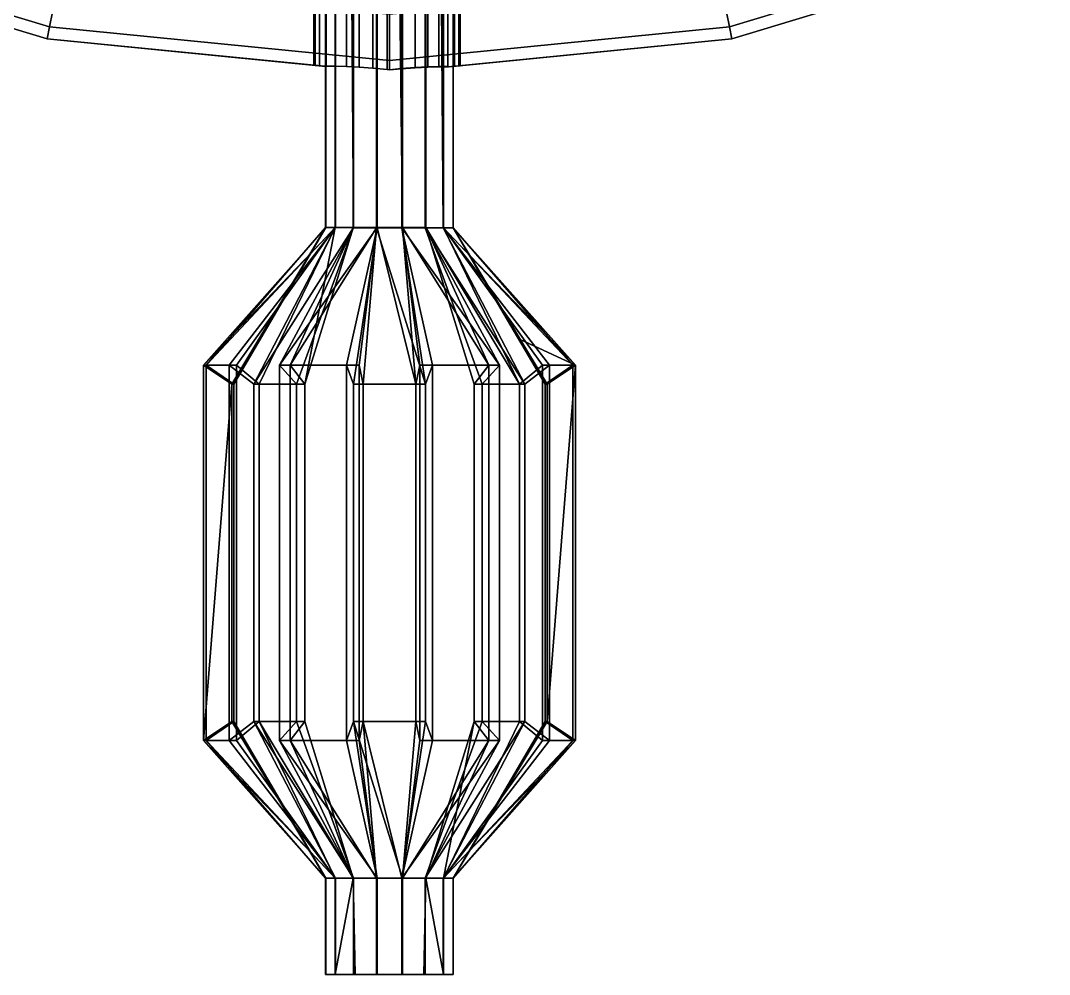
# Model space of a CAD drawing. Header units: metres. Extents: x -1080 to 1352, y -1635 to 1105.
# Drawn here: x -227 to 406, y -1635 to -1048 of the extents above; entities that cross this region are included whole.
import ezdxf

# ---------------------------------------------------------------- set-up
doc = ezdxf.new("R2010")
doc.units = ezdxf.units.M

msp = doc.modelspace()

# ---------------------------------------------------------------- linework, layer by layer
at = {"layer": 'body_half_outside'}
for points, invisible_edges in [([(-399.52, -964.52, 1812.4), (-209.22, -1051.8, 1922.19), (-410.39, -990.77, 1922.19)], 1), ([(-209.22, -1051.8, 1922.19), (-399.52, -964.52, 1812.4), (-203.67, -1023.92, 1812.4)], 1), ([(-45.61, -975.98, 2025.87), (-46.47, -1075.39, 2034.65), (-45.61, -1075.48, 2025.87)], 1), ([(-46.47, -1075.39, 2034.65), (-45.61, -975.98, 2025.87), (-46.47, -976.42, 2034.65)], 1), ([(-46.47, -1075.39, 2034.65), (-45.61, -976.04, 2043.43), (-45.61, -1075.48, 2043.43)], 1), ([(-45.61, -976.04, 2043.43), (-46.47, -1075.39, 2034.65), (-46.42, -976.46, 2035.2)], 3), ([(-46.47, -976.42, 2034.65), (-46.42, -976.46, 2035.2), (-46.47, -1075.39, 2034.65)], 2), ([(-43.05, -975.73, 2017.42), (-45.61, -1075.48, 2025.87), (-43.05, -1075.73, 2017.42)], 1), ([(-45.61, -1075.48, 2025.87), (-43.05, -975.73, 2017.42), (-45.61, -975.98, 2025.87)], 1), ([(-45.61, -1075.48, 2043.43), (-43.05, -975.79, 2051.87), (-43.05, -1075.73, 2051.87)], 1), ([(-43.05, -975.79, 2051.87), (-45.61, -1075.48, 2043.43), (-45.61, -976.04, 2043.43)], 1), ([(-43.05, -1075.73, 2017.42), (-38.89, -1075.97, 2009.64), (-38.89, -975.67, 2009.64)], 13), ([(-43.05, -1075.73, 2017.42), (-38.89, -975.67, 2009.64), (-43.05, -975.73, 2017.42)], 1), ([(-38.89, -1076.07, 2059.65), (-43.05, -1075.73, 2051.87), (-38.89, -975.74, 2059.65)], 3), ([(-38.89, -975.74, 2059.65), (-43.05, -1075.73, 2051.87), (-43.05, -975.79, 2051.87)], 1), ([(-33.29, -1075.95, 2002.82), (-38.89, -975.67, 2009.64), (-38.89, -1075.97, 2009.64)], 1), ([(-38.89, -975.67, 2009.64), (-33.29, -1075.95, 2002.82), (-33.29, -975.81, 2002.82)], 1), ([(-38.89, -975.74, 2059.65), (-33.29, -1076.04, 2066.47), (-38.89, -1076.07, 2059.65)], 1), ([(-33.29, -1076.04, 2066.47), (-38.89, -975.74, 2059.65), (-33.29, -975.88, 2066.47)], 1), ([(-26.47, -1076.15, 1997.23), (-33.29, -975.81, 2002.82), (-33.29, -1075.95, 2002.82)], 1), ([(-33.29, -975.81, 2002.82), (-26.47, -1076.15, 1997.23), (-26.47, -976.15, 1997.23)], 1), ([(-26.47, -976.22, 2072.07), (-33.29, -1076.04, 2066.47), (-33.29, -975.88, 2066.47)], 1), ([(-33.29, -1076.04, 2066.47), (-26.47, -976.22, 2072.07), (-26.47, -1076.24, 2072.07)], 1), ([(-18.69, -1076.56, 1993.07), (-26.47, -976.15, 1997.23), (-26.47, -1076.15, 1997.23)], 1), ([(-26.47, -976.15, 1997.23), (-18.69, -1076.56, 1993.07), (-18.69, -976.67, 1993.07)], 1), ([(-26.47, -976.22, 2072.07), (-18.69, -1076.65, 2076.23), (-26.47, -1076.24, 2072.07)], 1), ([(-18.69, -1076.65, 2076.23), (-26.47, -976.22, 2072.07), (-18.69, -976.73, 2076.23)], 1), ([(-10.25, -1077.17, 1990.51), (-18.69, -976.67, 1993.07), (-18.69, -1076.56, 1993.07)], 1), ([(-18.69, -976.67, 1993.07), (-10.25, -1077.17, 1990.51), (-10.25, -977.34, 1990.51)], 1), ([(-10.25, -977.41, 2078.79), (-18.69, -1076.65, 2076.23), (-18.69, -976.73, 2076.23)], 1), ([(-18.69, -1076.65, 2076.23), (-10.25, -977.41, 2078.79), (-10.25, -1077.27, 2078.79)], 1), ([(-1.47, -1077.97, 1989.64), (-10.25, -977.34, 1990.51), (-10.25, -1077.17, 1990.51)], 1), ([(-10.25, -977.34, 1990.51), (-1.47, -1077.97, 1989.64), (-1.47, -978.16, 1989.64)], 1), ([(-10.25, -977.41, 2078.79), (-1.47, -1078.06, 2079.65), (-10.25, -1077.27, 2078.79)], 1), ([(-1.47, -1078.06, 2079.65), (-10.25, -977.41, 2078.79), (-1.47, -978.22, 2079.65)], 1), ([(0, -1078.12, 1989.79), (-1.47, -978.16, 1989.64), (-1.47, -1077.97, 1989.64)], 1), ([(-1.47, -978.16, 1989.64), (0, -1078.12, 1989.79), (0, -978.31, 1989.79)], 3), ([(-1.47, -978.22, 2079.65), (0, -1078.22, 2079.51), (-1.47, -1078.06, 2079.65)], 1), ([(0, -1078.22, 2079.51), (-1.47, -978.22, 2079.65), (0, -978.38, 2079.51)], 13), ([(0, -978.31, 1989.79), (0, -1078.12, 1989.79), (7.31, -977.63, 1990.51)], 3), ([(7.31, -977.63, 1990.51), (0, -1078.12, 1989.79), (7.31, -1077.46, 1990.51)], 1), ([(0, -1078.22, 2079.51), (0, -978.38, 2079.51), (7.31, -977.7, 2078.79)], 13), ([(0, -1078.22, 2079.51), (7.31, -977.7, 2078.79), (7.31, -1077.56, 2078.79)], 1), ([(7.31, -1077.46, 1990.51), (15.75, -976.96, 1993.07), (7.31, -977.63, 1990.51)], 1), ([(15.75, -976.96, 1993.07), (7.31, -1077.46, 1990.51), (15.75, -1076.85, 1993.07)], 1), ([(15.75, -977.02, 2076.23), (7.31, -1077.56, 2078.79), (7.31, -977.7, 2078.79)], 1), ([(7.31, -1077.56, 2078.79), (15.75, -977.02, 2076.23), (15.75, -1076.94, 2076.23)], 1), ([(15.75, -976.96, 1993.07), (23.54, -1076.43, 1997.23), (23.54, -976.44, 1997.23)], 1), ([(23.54, -976.5, 2072.07), (15.75, -1076.94, 2076.23), (15.75, -977.02, 2076.23)], 1), ([(15.75, -1076.94, 2076.23), (23.54, -976.5, 2072.07), (23.54, -1076.53, 2072.07)], 1), ([(23.54, -1076.43, 1997.23), (15.75, -976.96, 1993.07), (15.75, -1076.85, 1993.07)], 1), ([(23.54, -976.44, 1997.23), (30.35, -1076.24, 2002.82), (30.35, -976.1, 2002.82)], 1), ([(30.35, -1076.33, 2066.47), (23.54, -976.5, 2072.07), (30.35, -976.17, 2066.47)], 1), ([(30.35, -1076.24, 2002.82), (23.54, -976.44, 1997.23), (23.54, -1076.43, 1997.23)], 1), ([(23.54, -976.5, 2072.07), (30.35, -1076.33, 2066.47), (23.54, -1076.53, 2072.07)], 1), ([(35.95, -975.96, 2009.64), (30.35, -1076.24, 2002.82), (35.95, -1076.26, 2009.64)], 1), ([(30.35, -1076.24, 2002.82), (35.95, -975.96, 2009.64), (30.35, -976.1, 2002.82)], 1), ([(30.35, -1076.33, 2066.47), (35.95, -976.02, 2059.65), (35.95, -1076.36, 2059.65)], 1), ([(35.95, -976.02, 2059.65), (30.35, -1076.33, 2066.47), (30.35, -976.17, 2066.47)], 1), ([(35.95, -1076.26, 2009.64), (40.11, -1076.02, 2017.42), (35.95, -975.96, 2009.64)], 3), ([(35.95, -975.96, 2009.64), (40.11, -1076.02, 2017.42), (40.11, -976.01, 2017.42)], 1), ([(40.11, -1076.02, 2051.87), (35.95, -1076.36, 2059.65), (35.95, -976.02, 2059.65)], 13), ([(40.11, -1076.02, 2051.87), (35.95, -976.02, 2059.65), (40.11, -976.08, 2051.87)], 1), ([(42.67, -1075.77, 2025.87), (40.11, -976.01, 2017.42), (40.11, -1076.02, 2017.42)], 1), ([(40.11, -976.01, 2017.42), (42.67, -1075.77, 2025.87), (42.67, -976.27, 2025.87)], 1), ([(40.11, -976.08, 2051.87), (42.67, -1075.77, 2043.43), (40.11, -1076.02, 2051.87)], 1), ([(42.67, -1075.77, 2043.43), (40.11, -976.08, 2051.87), (42.67, -976.33, 2043.43)], 1), ([(43.54, -1075.68, 2034.65), (42.67, -976.27, 2025.87), (42.67, -1075.77, 2025.87)], 1), ([(42.67, -976.27, 2025.87), (43.54, -1075.68, 2034.65), (43.54, -976.71, 2034.65)], 1), ([(42.67, -976.33, 2043.43), (43.54, -1075.68, 2034.65), (42.67, -1075.77, 2043.43)], 1), ([(43.54, -1075.68, 2034.65), (42.67, -976.33, 2043.43), (43.48, -976.75, 2035.2)], 13), ([(43.54, -976.71, 2034.65), (43.54, -1075.68, 2034.65), (43.48, -976.75, 2035.2)], 2), ([(203.67, -1023.92, 1812.4), (406.15, -980.53, 1879.38), (209.22, -1051.8, 1922.19)], 3), ([(209.22, -1051.8, 1922.19), (406.15, -980.53, 1879.38), (369.41, -997.12, 1899.59)], 13), ([(-410.39, -990.77, 1922.19), (-210.69, -1059.22, 2011.59), (-413.29, -997.76, 2011.59)], 1), ([(-413.29, -997.76, 2058.81), (-209.22, -1051.8, 2148.21), (-410.39, -990.77, 2148.21)], 1), ([(-210.69, -1059.22, 2011.59), (-410.39, -990.77, 1922.19), (-209.22, -1051.8, 1922.19)], 1), ([(-203.67, -1023.92, 2258.01), (-410.39, -990.77, 2148.21), (-209.22, -1051.8, 2148.21)], 1), ([(-209.22, -1051.8, 2148.21), (-413.29, -997.76, 2058.81), (-210.69, -1059.22, 2058.81)], 1), ([(-210.69, -1059.22, 2058.81), (-413.29, -997.76, 2011.59), (-210.69, -1059.22, 2011.59)], 1), ([(-413.29, -997.76, 2011.59), (-210.69, -1059.22, 2058.81), (-413.29, -997.76, 2058.81)], 1), ([(209.22, -1051.8, 2148.21), (369.41, -997.12, 2170.81), (203.67, -1023.92, 2258.01)], 3), ([(209.22, -1051.8, 1922.19), (369.41, -997.12, 1899.59), (349.64, -1009.2, 1922.19)], 1), ([(369.41, -997.12, 2170.81), (209.22, -1051.8, 2148.21), (349.64, -1009.2, 2148.21)], 1), ([(320.79, -1019.68, 1941.79), (209.22, -1051.8, 1922.19), (349.64, -1009.2, 1922.19)], 1), ([(209.22, -1051.8, 2148.21), (320.79, -1019.68, 2128.61), (349.64, -1009.2, 2148.21)], 1), ([(-203.67, -1023.92, 1812.4), (0, -1072.4, 1922.19), (-209.22, -1051.8, 1922.19)], 1), ([(-209.22, -1051.8, 2148.21), (0, -1043.98, 2258.01), (-203.67, -1023.92, 2258.01)], 1), ([(0, -1072.4, 1922.19), (-203.67, -1023.92, 1812.4), (0, -1043.98, 1812.4)], 1), ([(203.67, -1023.92, 2258.01), (0, -1072.4, 2148.21), (209.22, -1051.8, 2148.21)], 1), ([(0, -1072.4, 2148.21), (203.67, -1023.92, 2258.01), (0, -1043.98, 2258.01)], 1), ([(209.22, -1051.8, 1922.19), (0, -1043.98, 1812.4), (203.67, -1023.92, 1812.4)], 1), ([(209.22, -1051.8, 1922.19), (320.79, -1019.68, 1941.79), (210.69, -1059.22, 2011.59)], 3), ([(209.22, -1051.8, 2148.21), (288.29, -1033.57, 2082.82), (320.79, -1019.68, 2128.61)], 13), ([(210.69, -1059.22, 2011.59), (320.79, -1019.68, 1941.79), (288.29, -1033.57, 1987.58)], 13), ([(210.69, -1059.22, 2058.81), (288.29, -1033.57, 2082.82), (209.22, -1051.8, 2148.21)], 3), ([(210.69, -1059.22, 2011.59), (288.29, -1033.57, 1987.58), (287.46, -1035.93, 2011.59)], 1), ([(288.29, -1033.57, 2082.82), (210.69, -1059.22, 2058.81), (287.46, -1035.93, 2058.81)], 1), ([(279.79, -1038.26, 2035.2), (210.69, -1059.22, 2011.59), (287.46, -1035.93, 2011.59)], 1), ([(210.69, -1059.22, 2058.81), (279.79, -1038.26, 2035.2), (287.46, -1035.93, 2058.81)], 1), ([(210.69, -1059.22, 2011.59), (279.79, -1038.26, 2035.2), (210.69, -1059.22, 2058.81)], 3), ([(0, -1043.98, 2258.01), (-209.22, -1051.8, 2148.21), (0, -1072.4, 2148.21)], 1), ([(0, -1043.98, 1812.4), (209.22, -1051.8, 1922.19), (0, -1072.4, 1922.19)], 1), ([(-209.22, -1051.8, 1922.19), (-10.25, -1077.17, 1990.51), (-210.69, -1059.22, 2011.59)], 3), ([(-210.69, -1059.22, 2058.81), (-38.89, -1076.07, 2059.65), (-209.22, -1051.8, 2148.21)], 3), ([(0, -1078.12, 1989.79), (-209.22, -1051.8, 1922.19), (0, -1072.4, 1922.19)], 1), ([(-209.22, -1051.8, 1922.19), (0, -1078.12, 1989.79), (-1.47, -1077.97, 1989.64)], 13), ([(-10.25, -1077.17, 1990.51), (-209.22, -1051.8, 1922.19), (-1.47, -1077.97, 1989.64)], 3), ([(-209.22, -1051.8, 2148.21), (-38.89, -1076.07, 2059.65), (-33.29, -1076.04, 2066.47)], 13), ([(-209.22, -1051.8, 2148.21), (-33.29, -1076.04, 2066.47), (-26.47, -1076.24, 2072.07)], 13), ([(-209.22, -1051.8, 2148.21), (-26.47, -1076.24, 2072.07), (-18.69, -1076.65, 2076.23)], 13), ([(-209.22, -1051.8, 2148.21), (-18.69, -1076.65, 2076.23), (-10.25, -1077.27, 2078.79)], 13), ([(-209.22, -1051.8, 2148.21), (-10.25, -1077.27, 2078.79), (-1.47, -1078.06, 2079.65)], 13), ([(-209.22, -1051.8, 2148.21), (-1.47, -1078.06, 2079.65), (0, -1072.4, 2148.21)], 3), ([(210.69, -1059.22, 2011.59), (0, -1072.4, 1922.19), (209.22, -1051.8, 1922.19)], 1), ([(7.31, -1077.56, 2078.79), (209.22, -1051.8, 2148.21), (0, -1078.22, 2079.51)], 3), ([(0, -1078.22, 2079.51), (209.22, -1051.8, 2148.21), (0, -1072.4, 2148.21)], 1), ([(15.75, -1076.94, 2076.23), (209.22, -1051.8, 2148.21), (7.31, -1077.56, 2078.79)], 3), ([(23.54, -1076.53, 2072.07), (209.22, -1051.8, 2148.21), (15.75, -1076.94, 2076.23)], 3), ([(30.35, -1076.33, 2066.47), (209.22, -1051.8, 2148.21), (23.54, -1076.53, 2072.07)], 3), ([(35.95, -1076.36, 2059.65), (209.22, -1051.8, 2148.21), (30.35, -1076.33, 2066.47)], 3), ([(36.4, -1076.38, 2058.81), (209.22, -1051.8, 2148.21), (35.95, -1076.36, 2059.65)], 3), ([(209.22, -1051.8, 2148.21), (36.4, -1076.38, 2058.81), (210.69, -1059.22, 2058.81)], 1), ([(-210.69, -1059.22, 2011.59), (-10.25, -1077.17, 1990.51), (-18.69, -1076.56, 1993.07)], 13), ([(-210.69, -1059.22, 2011.59), (-18.69, -1076.56, 1993.07), (-26.47, -1076.15, 1997.23)], 13), ([(-210.69, -1059.22, 2011.59), (-26.47, -1076.15, 1997.23), (-33.29, -1075.95, 2002.82)], 13), ([(-210.69, -1059.22, 2011.59), (-33.29, -1075.95, 2002.82), (-38.89, -1075.97, 2009.64)], 13), ([(-210.69, -1059.22, 2011.59), (-38.89, -1075.97, 2009.64), (-39.93, -1076.04, 2011.59)], 1), ([(-38.89, -1076.07, 2059.65), (-210.69, -1059.22, 2058.81), (-39.34, -1076.09, 2058.81)], 1), ([(-43.05, -1075.73, 2017.42), (-210.69, -1059.22, 2011.59), (-39.93, -1076.04, 2011.59)], 1), ([(-210.69, -1059.22, 2011.59), (-43.05, -1075.73, 2017.42), (-210.69, -1059.22, 2058.81)], 3), ([(-210.69, -1059.22, 2058.81), (-43.05, -1075.73, 2017.42), (-45.61, -1075.48, 2025.87)], 13), ([(-210.69, -1059.22, 2058.81), (-45.61, -1075.48, 2025.87), (-46.47, -1075.39, 2034.65)], 13), ([(-210.69, -1059.22, 2058.81), (-46.47, -1075.39, 2034.65), (-45.61, -1075.48, 2043.43)], 13), ([(-210.69, -1059.22, 2058.81), (-45.61, -1075.48, 2043.43), (-43.05, -1075.73, 2051.87)], 13), ([(-210.69, -1059.22, 2058.81), (-43.05, -1075.73, 2051.87), (-39.34, -1076.09, 2058.81)], 1), ([(0, -1072.4, 1922.19), (210.69, -1059.22, 2011.59), (7.31, -1077.46, 1990.51)], 15), ([(7.31, -1077.46, 1990.51), (210.69, -1059.22, 2011.59), (15.75, -1076.85, 1993.07)], 3), ([(15.75, -1076.85, 1993.07), (210.69, -1059.22, 2011.59), (23.54, -1076.43, 1997.23)], 3), ([(23.54, -1076.43, 1997.23), (210.69, -1059.22, 2011.59), (30.35, -1076.24, 2002.82)], 3), ([(30.35, -1076.24, 2002.82), (210.69, -1059.22, 2011.59), (35.95, -1076.26, 2009.64)], 3), ([(35.95, -1076.26, 2009.64), (210.69, -1059.22, 2011.59), (36.99, -1076.33, 2011.59)], 1), ([(40.11, -1076.02, 2051.87), (210.69, -1059.22, 2058.81), (36.4, -1076.38, 2058.81)], 1), ([(210.69, -1059.22, 2011.59), (40.11, -1076.02, 2017.42), (36.99, -1076.33, 2011.59)], 1), ([(40.11, -1076.02, 2017.42), (210.69, -1059.22, 2011.59), (210.69, -1059.22, 2058.81)], 13), ([(40.11, -1076.02, 2017.42), (210.69, -1059.22, 2058.81), (42.67, -1075.77, 2025.87)], 3), ([(42.67, -1075.77, 2043.43), (210.69, -1059.22, 2058.81), (40.11, -1076.02, 2051.87)], 3), ([(42.67, -1075.77, 2025.87), (210.69, -1059.22, 2058.81), (43.54, -1075.68, 2034.65)], 3), ([(43.54, -1075.68, 2034.65), (210.69, -1059.22, 2058.81), (42.67, -1075.77, 2043.43)], 3), ([(-43.05, -1075.73, 2051.87), (-38.89, -1076.07, 2059.65), (-39.34, -1076.09, 2058.81)], 1), ([(-38.89, -1075.97, 2009.64), (-43.05, -1075.73, 2017.42), (-39.93, -1076.04, 2011.59)], 1), ([(0, -1072.4, 2148.21), (-1.47, -1078.06, 2079.65), (0, -1078.22, 2079.51)], 1), ([(0, -1072.4, 1922.19), (7.31, -1077.46, 1990.51), (0, -1078.12, 1989.79)], 1), ([(35.95, -1076.36, 2059.65), (40.11, -1076.02, 2051.87), (36.4, -1076.38, 2058.81)], 1), ([(40.11, -1076.02, 2017.42), (35.95, -1076.26, 2009.64), (36.99, -1076.33, 2011.59)], 1)]:
    msp.add_3dface(points, dxfattribs=dict(at, invisible_edges=invisible_edges))
at = {"layer": 'crank_full'}
for points, invisible_edges in [([(-33.35, -1175.36, 2057.26), (-39.23, 1078.15, 2042.83), (-39.25, -1175.36, 2042.82)], 1), ([(-39.25, -1175.36, 2042.82), (-39.16, 1078.15, 2027.23), (-39.17, -1175.36, 2027.22)], 1), ([(-39.16, 1078.15, 2027.23), (-39.25, -1175.36, 2042.82), (-39.23, 1078.15, 2042.83)], 1), ([(-39.23, 1078.15, 2042.83), (-33.35, -1175.36, 2057.26), (-33.33, 1078.15, 2057.27)], 1), ([(-33.13, 314.39, 2012.84), (-39.17, -1175.36, 2027.22), (-33.13, 1078.15, 2012.85)], 3), ([(-33.13, 1078.15, 2012.85), (-39.17, -1175.36, 2027.22), (-39.16, 1078.15, 2027.23)], 1), ([(-22.37, -1175.37, 2068.34), (-33.33, 1078.15, 2057.27), (-33.35, -1175.36, 2057.26)], 1), ([(-33.33, 1078.15, 2057.27), (-22.37, -1175.37, 2068.34), (-22.35, 1078.14, 2068.35)], 1), ([(-22.06, -1175.36, 2001.86), (-33.13, 1078.15, 2012.85), (-22.04, 1078.15, 2001.87)], 1), ([(-33.13, 1078.15, 2012.85), (-22.06, -1175.36, 2001.86), (-33.13, 314.39, 2012.84)], 1), ([(-7.98, -1175.37, 2074.37), (-22.35, 1078.14, 2068.35), (-22.37, -1175.37, 2068.34)], 1), ([(-22.35, 1078.14, 2068.35), (-7.98, -1175.37, 2074.37), (-7.97, 1078.14, 2074.39)], 1), ([(-22.04, 1078.15, 2001.87), (-7.61, 314.39, 1995.96), (-22.06, -1175.36, 2001.86)], 3), ([(7.61, -1175.37, 2074.45), (-7.97, 1078.14, 2074.39), (-7.98, -1175.37, 2074.37)], 1), ([(-7.97, 1078.14, 2074.39), (7.61, -1175.37, 2074.45), (7.63, 1078.14, 2074.46)], 1), ([(-7.6, 1078.15, 1995.97), (7.98, -1175.36, 1996.03), (-7.61, 314.39, 1995.96)], 1), ([(7.98, -1175.36, 1996.03), (-7.6, 1078.15, 1995.97), (7.99, 1078.15, 1996.04)], 1), ([(22.06, 314.38, 2068.55), (7.63, 1078.14, 2074.46), (7.61, -1175.37, 2074.45)], 13), ([(7.99, 1078.15, 1996.04), (22.36, -1175.36, 2002.06), (7.98, -1175.36, 1996.03)], 1), ([(22.36, -1175.36, 2002.06), (7.99, 1078.15, 1996.04), (22.38, 1078.15, 2002.08)], 1), ([(33.14, -1175.37, 2057.57), (22.07, 1078.14, 2068.56), (22.06, 314.38, 2068.55)], 1), ([(22.07, 1078.14, 2068.56), (33.14, -1175.37, 2057.57), (33.15, 1078.14, 2057.58)], 1), ([(22.38, 1078.15, 2002.08), (33.34, -1175.37, 2013.15), (22.36, -1175.36, 2002.06)], 1), ([(33.34, -1175.37, 2013.15), (22.38, 1078.15, 2002.08), (33.36, 1078.14, 2013.16)], 1), ([(39.18, 1078.14, 2043.2), (33.14, -1175.37, 2057.57), (39.17, -1175.37, 2043.18)], 1), ([(33.14, -1175.37, 2057.57), (39.18, 1078.14, 2043.2), (33.15, 1078.14, 2057.58)], 1), ([(33.36, 1078.14, 2013.16), (39.24, -1175.37, 2027.58), (33.34, -1175.37, 2013.15)], 1), ([(39.24, -1175.37, 2027.58), (33.36, 1078.14, 2013.16), (39.26, 1078.14, 2027.6)], 1), ([(39.26, 1078.14, 2027.6), (39.17, -1175.37, 2043.18), (39.24, -1175.37, 2027.58)], 1), ([(39.17, -1175.37, 2043.18), (39.26, 1078.14, 2027.6), (39.18, 1078.14, 2043.2)], 1), ([(-39.17, -1175.36, 2027.22), (-33.13, 314.39, 2012.84), (-33.14, -1175.36, 2012.84)], 1), ([(-22.06, -1175.36, 2001.86), (-7.61, 314.39, 1995.96), (-7.62, -1175.36, 1995.96)], 1), ([(22.06, 314.38, 2068.55), (7.61, -1175.37, 2074.45), (22.05, -1175.37, 2068.54)], 1), ([(-33.35, -1175.36, 2057.26), (-39.17, -1175.36, 2027.22), (-39.25, -1175.36, 2042.82)], 1), ([(-39.17, -1175.36, 2027.22), (-33.35, -1175.36, 2057.26), (-33.14, -1175.36, 2012.84)], 3), ([(-33.14, -1175.36, 2012.84), (-33.35, -1175.36, 2057.26), (-22.37, -1175.37, 2068.34)], 13), ([(-33.14, -1175.36, 2012.84), (-22.37, -1175.37, 2068.34), (-22.06, -1175.36, 2001.86)], 3), ([(-22.06, -1175.36, 2001.86), (-22.37, -1175.37, 2068.34), (-7.98, -1175.37, 2074.37)], 13), ([(-22.06, -1175.36, 2001.86), (-7.98, -1175.37, 2074.37), (-7.62, -1175.36, 1995.96)], 3), ([(-7.62, -1175.36, 1995.96), (-7.98, -1175.37, 2074.37), (7.61, -1175.37, 2074.45)], 13), ([(-7.62, -1175.36, 1995.96), (7.61, -1175.37, 2074.45), (7.98, -1175.36, 1996.03)], 3), ([(7.98, -1175.36, 1996.03), (7.61, -1175.37, 2074.45), (22.05, -1175.37, 2068.54)], 13), ([(7.98, -1175.36, 1996.03), (22.05, -1175.37, 2068.54), (22.36, -1175.36, 2002.06)], 3), ([(22.36, -1175.36, 2002.06), (22.05, -1175.37, 2068.54), (33.14, -1175.37, 2057.57)], 13), ([(22.36, -1175.36, 2002.06), (33.14, -1175.37, 2057.57), (33.34, -1175.37, 2013.15)], 3), ([(33.34, -1175.37, 2013.15), (33.14, -1175.37, 2057.57), (39.17, -1175.37, 2043.18)], 13), ([(33.34, -1175.37, 2013.15), (39.17, -1175.37, 2043.18), (39.24, -1175.37, 2027.58)], 1), ([(-98.56, -1491.1, 1974.11), (-114.43, -1260.04, 2016.48), (-98.56, -1260.04, 1974.11)], 1), ([(-114.43, -1260.04, 2016.48), (-98.56, -1491.1, 1974.11), (-114.43, -1491.1, 2016.48)], 1), ([(-95.85, -1271.72, 2057.33), (-112.89, -1491.1, 2061.69), (-112.89, -1260.04, 2061.69)], 1), ([(-112.89, -1491.1, 2061.69), (-94.16, -1260.04, 2102.88), (-112.89, -1260.04, 2061.69)], 1), ([(-94.16, -1260.04, 2102.88), (-112.89, -1491.1, 2061.69), (-94.16, -1491.1, 2102.88)], 1), ([(-83.42, -1271.72, 1983.07), (-98.56, -1491.1, 1974.11), (-98.56, -1260.04, 1974.11)], 1), ([(-94.16, -1491.1, 2102.88), (-80.09, -1271.72, 2092.32), (-94.16, -1260.04, 2102.88)], 1), ([(-26.49, -1491.1, 1922.31), (-67.68, -1260.04, 1941.04), (-26.49, -1260.04, 1922.31)], 1), ([(-67.68, -1260.04, 1941.04), (-26.49, -1491.1, 1922.31), (-67.68, -1491.1, 1941.05)], 1), ([(-67.68, -1491.1, 1941.05), (-57.12, -1271.72, 1955.11), (-67.68, -1260.04, 1941.04)], 1), ([(-61.09, -1260.04, 2133.76), (-18.73, -1491.1, 2149.64), (-18.73, -1260.04, 2149.63)], 1), ([(-18.73, -1491.1, 2149.64), (-61.09, -1260.04, 2133.76), (-61.09, -1491.1, 2133.76)], 1), ([(-52.13, -1479.42, 2118.62), (-61.09, -1260.04, 2133.76), (-52.13, -1271.72, 2118.62)], 1), ([(-61.09, -1260.04, 2133.76), (-52.13, -1479.42, 2118.62), (-61.09, -1491.1, 2133.76)], 1), ([(-22.13, -1271.72, 1939.35), (-26.49, -1491.1, 1922.31), (-26.49, -1260.04, 1922.31)], 1), ([(-18.73, -1260.04, 2149.63), (-16.24, -1479.42, 2132.22), (-16.24, -1271.72, 2132.22)], 1), ([(-16.24, -1479.42, 2132.22), (-18.73, -1260.04, 2149.63), (-18.73, -1491.1, 2149.64)], 1), ([(18.73, -1491.1, 1920.77), (16.24, -1271.72, 1938.18), (18.72, -1260.04, 1920.77)], 1), ([(61.09, -1491.1, 1936.65), (18.72, -1260.04, 1920.77), (61.09, -1260.04, 1936.64)], 1), ([(18.72, -1260.04, 1920.77), (61.09, -1491.1, 1936.65), (18.73, -1491.1, 1920.77)], 1), ([(22.12, -1479.42, 2131.05), (26.49, -1260.04, 2148.09), (22.12, -1271.72, 2131.05)], 1), ([(26.49, -1260.04, 2148.09), (22.12, -1479.42, 2131.05), (26.49, -1491.1, 2148.09)], 1), ([(26.49, -1260.04, 2148.09), (67.68, -1491.1, 2129.36), (67.67, -1260.04, 2129.36)], 1), ([(67.68, -1491.1, 2129.36), (26.49, -1260.04, 2148.09), (26.49, -1491.1, 2148.09)], 1), ([(52.13, -1271.72, 1951.78), (61.09, -1491.1, 1936.65), (61.09, -1260.04, 1936.64)], 1), ([(67.67, -1260.04, 2129.36), (57.12, -1479.42, 2115.29), (57.12, -1271.72, 2115.29)], 1), ([(57.12, -1479.42, 2115.29), (67.67, -1260.04, 2129.36), (67.68, -1491.1, 2129.36)], 1), ([(94.16, -1491.1, 1967.53), (80.09, -1271.72, 1978.08), (94.16, -1260.04, 1967.53)], 1), ([(83.42, -1271.72, 2087.33), (98.56, -1491.1, 2096.29), (98.56, -1260.04, 2096.29)], 1), ([(112.89, -1260.04, 2008.71), (94.16, -1491.1, 1967.53), (94.16, -1260.04, 1967.53)], 1), ([(94.16, -1491.1, 1967.53), (112.89, -1260.04, 2008.71), (112.89, -1491.1, 2008.71)], 1), ([(95.85, -1271.72, 2013.08), (112.89, -1491.1, 2008.71), (112.89, -1260.04, 2008.71)], 1), ([(98.56, -1260.04, 2096.29), (114.43, -1491.1, 2053.93), (114.43, -1260.04, 2053.93)], 1), ([(114.43, -1491.1, 2053.93), (98.56, -1260.04, 2096.29), (98.56, -1491.1, 2096.29)], 1), ([(-112.89, -1491.1, 2061.69), (-95.85, -1271.72, 2057.33), (-95.85, -1479.42, 2057.33)], 1), ([(-98.56, -1491.1, 1974.11), (-83.42, -1271.72, 1983.07), (-83.42, -1479.43, 1983.07)], 1), ([(-97.02, -1479.42, 2018.96), (-95.85, -1271.72, 2057.33), (-97.02, -1271.72, 2018.96)], 1), ([(-95.85, -1271.72, 2057.33), (-97.02, -1479.42, 2018.96), (-95.85, -1479.42, 2057.33)], 1), ([(-80.09, -1271.72, 2092.32), (-94.16, -1491.1, 2102.88), (-80.09, -1479.42, 2092.32)], 1), ([(-57.12, -1479.43, 1955.11), (-83.42, -1271.72, 1983.07), (-57.12, -1271.72, 1955.11)], 1), ([(-83.42, -1271.72, 1983.07), (-57.12, -1479.43, 1955.11), (-83.42, -1479.43, 1983.07)], 1), ([(-80.09, -1271.72, 2092.32), (-52.13, -1479.42, 2118.62), (-52.13, -1271.72, 2118.62)], 1), ([(-52.13, -1479.42, 2118.62), (-80.09, -1271.72, 2092.32), (-80.09, -1479.42, 2092.32)], 1), ([(-57.12, -1271.72, 1955.11), (-67.68, -1491.1, 1941.05), (-57.12, -1479.43, 1955.11)], 1), ([(-26.49, -1491.1, 1922.31), (-22.13, -1271.72, 1939.35), (-22.13, -1479.42, 1939.35)], 1), ([(16.24, -1479.42, 1938.18), (-22.13, -1271.72, 1939.35), (16.24, -1271.72, 1938.18)], 1), ([(-22.13, -1271.72, 1939.35), (16.24, -1479.42, 1938.18), (-22.13, -1479.42, 1939.35)], 1), ([(-16.24, -1271.72, 2132.22), (22.12, -1479.42, 2131.05), (22.12, -1271.72, 2131.05)], 1), ([(22.12, -1479.42, 2131.05), (-16.24, -1271.72, 2132.22), (-16.24, -1479.42, 2132.22)], 1), ([(16.24, -1271.72, 1938.18), (18.73, -1491.1, 1920.77), (16.24, -1479.42, 1938.18)], 1), ([(80.09, -1479.42, 1978.08), (52.13, -1271.72, 1951.78), (80.09, -1271.72, 1978.08)], 1), ([(52.13, -1271.72, 1951.78), (80.09, -1479.42, 1978.08), (52.13, -1479.42, 1951.78)], 1), ([(61.09, -1491.1, 1936.65), (52.13, -1271.72, 1951.78), (52.13, -1479.42, 1951.78)], 1), ([(57.12, -1271.72, 2115.29), (83.42, -1479.42, 2087.33), (83.42, -1271.72, 2087.33)], 1), ([(83.42, -1479.42, 2087.33), (57.12, -1271.72, 2115.29), (57.12, -1479.42, 2115.29)], 1), ([(80.09, -1271.72, 1978.08), (94.16, -1491.1, 1967.53), (80.09, -1479.42, 1978.08)], 1), ([(98.56, -1491.1, 2096.29), (83.42, -1271.72, 2087.33), (83.42, -1479.42, 2087.33)], 1), ([(97.02, -1271.72, 2051.44), (95.85, -1479.42, 2013.08), (95.85, -1271.72, 2013.08)], 1), ([(95.85, -1479.42, 2013.08), (97.02, -1271.72, 2051.44), (97.02, -1479.42, 2051.44)], 1), ([(112.89, -1491.1, 2008.71), (95.85, -1271.72, 2013.08), (95.85, -1479.42, 2013.08)], 1), ([(-39.17, -1635.02, 2027.22), (-39.25, -1575.78, 2042.82), (-39.17, -1575.78, 2027.22)], 1), ([(-39.25, -1575.78, 2042.82), (-39.17, -1635.02, 2027.22), (-39.25, -1635.02, 2042.82)], 1), ([(-33.34, -1575.78, 2057.26), (-39.17, -1575.78, 2027.22), (-39.25, -1575.78, 2042.82)], 1), ([(-39.25, -1635.02, 2042.82), (-33.34, -1575.78, 2057.26), (-39.25, -1575.78, 2042.82)], 1), ([(-33.34, -1575.78, 2057.26), (-39.25, -1635.02, 2042.82), (-33.34, -1635.02, 2057.26)], 1), ([(-33.14, -1635.02, 2012.84), (-39.17, -1575.78, 2027.22), (-33.14, -1575.78, 2012.84)], 1), ([(-39.17, -1575.78, 2027.22), (-33.14, -1635.02, 2012.84), (-39.17, -1635.02, 2027.22)], 1), ([(-39.17, -1575.78, 2027.22), (-33.34, -1575.78, 2057.26), (-33.14, -1575.78, 2012.84)], 3), ([(-33.14, -1575.78, 2012.84), (-33.34, -1575.78, 2057.26), (-22.37, -1575.78, 2068.34)], 13), ([(-33.14, -1575.78, 2012.84), (-22.37, -1575.78, 2068.34), (-22.06, -1575.78, 2001.86)], 3), ([(-22.06, -1635.02, 2001.86), (-33.14, -1575.78, 2012.84), (-22.06, -1575.78, 2001.86)], 1), ([(-33.14, -1575.78, 2012.84), (-22.06, -1635.02, 2001.86), (-33.14, -1635.02, 2012.84)], 1), ([(-22.37, -1575.78, 2068.34), (-7.98, -1635.02, 2074.38), (-7.98, -1575.78, 2074.38)], 1), ([(-7.98, -1635.02, 2074.38), (-22.37, -1575.78, 2068.34), (-21.08, -1635.02, 2068.88)], 1), ([(-22.06, -1575.78, 2001.86), (-22.37, -1575.78, 2068.34), (-7.98, -1575.78, 2074.38)], 13), ([(-22.06, -1575.78, 2001.86), (-7.98, -1575.78, 2074.38), (-7.62, -1575.78, 1995.96)], 3), ([(-7.62, -1635.02, 1995.96), (-22.06, -1575.78, 2001.86), (-7.62, -1575.78, 1995.96)], 1), ([(-22.06, -1575.78, 2001.86), (-7.62, -1635.02, 1995.96), (-22.06, -1635.02, 2001.86)], 1), ([(-7.98, -1575.78, 2074.38), (7.62, -1635.02, 2074.45), (7.62, -1575.78, 2074.45)], 1), ([(7.62, -1635.02, 2074.45), (-7.98, -1575.78, 2074.38), (-7.98, -1635.02, 2074.38)], 1), ([(-7.62, -1575.78, 1995.96), (-7.98, -1575.78, 2074.38), (7.62, -1575.78, 2074.45)], 13), ([(7.98, -1635.02, 1996.03), (-7.62, -1575.78, 1995.96), (7.98, -1575.78, 1996.03)], 1), ([(-7.62, -1575.78, 1995.96), (7.98, -1635.02, 1996.03), (-7.62, -1635.02, 1995.96)], 1), ([(-7.62, -1575.78, 1995.96), (7.62, -1575.78, 2074.45), (7.98, -1575.78, 1996.03)], 3), ([(7.98, -1575.78, 1996.03), (7.62, -1575.78, 2074.45), (22.06, -1575.78, 2068.55)], 13), ([(7.62, -1575.78, 2074.45), (22.06, -1635.02, 2068.55), (22.06, -1575.78, 2068.55)], 1), ([(22.06, -1635.02, 2068.55), (7.62, -1575.78, 2074.45), (7.62, -1635.02, 2074.45)], 1), ([(21.08, -1635.02, 2001.53), (7.98, -1575.78, 1996.03), (22.37, -1575.78, 2002.07)], 1), ([(7.98, -1575.78, 1996.03), (21.08, -1635.02, 2001.53), (7.98, -1635.02, 1996.03)], 1), ([(7.98, -1575.78, 1996.03), (22.06, -1575.78, 2068.55), (22.37, -1575.78, 2002.07)], 3), ([(22.37, -1575.78, 2002.07), (22.06, -1575.78, 2068.55), (33.14, -1575.78, 2057.57)], 13), ([(22.06, -1575.78, 2068.55), (33.14, -1635.02, 2057.57), (33.14, -1575.78, 2057.57)], 1), ([(33.14, -1635.02, 2057.57), (22.06, -1575.78, 2068.55), (22.06, -1635.02, 2068.55)], 1), ([(22.37, -1575.78, 2002.07), (33.14, -1575.78, 2057.57), (33.34, -1575.78, 2013.15)], 3), ([(33.14, -1575.78, 2057.57), (39.17, -1635.02, 2043.18), (39.17, -1575.78, 2043.18)], 1), ([(39.17, -1635.02, 2043.18), (33.14, -1575.78, 2057.57), (33.14, -1635.02, 2057.57)], 1), ([(33.34, -1575.78, 2013.15), (33.14, -1575.78, 2057.57), (39.17, -1575.78, 2043.18)], 13), ([(33.34, -1575.78, 2013.15), (39.17, -1575.78, 2043.18), (39.25, -1575.78, 2027.59)], 1), ([(39.25, -1575.78, 2027.59), (33.34, -1635.02, 2013.15), (33.34, -1575.78, 2013.15)], 1), ([(33.34, -1635.02, 2013.15), (39.25, -1575.78, 2027.59), (39.25, -1635.02, 2027.59)], 1), ([(39.17, -1575.78, 2043.18), (39.25, -1635.02, 2027.59), (39.25, -1575.78, 2027.59)], 1), ([(39.25, -1635.02, 2027.59), (39.17, -1575.78, 2043.18), (39.17, -1635.02, 2043.18)], 1)]:
    msp.add_3dface(points, dxfattribs=dict(at, invisible_edges=invisible_edges))
for points in [[(-33.14, -1175.36, 2012.84), (-33.13, 314.39, 2012.84), (-22.06, -1175.36, 2001.86)], [(-7.62, -1175.36, 1995.96), (-7.61, 314.39, 1995.96), (7.98, -1175.36, 1996.03)], [(22.05, -1175.37, 2068.54), (33.14, -1175.37, 2057.57), (22.06, 314.38, 2068.55)], [(-97.02, -1271.72, 2018.96), (-39.17, -1175.36, 2027.22), (-114.43, -1260.04, 2016.48)], [(-114.43, -1260.04, 2016.48), (-33.14, -1175.36, 2012.84), (-98.56, -1260.04, 1974.11)], [(-39.17, -1175.36, 2027.22), (-33.14, -1175.36, 2012.84), (-114.43, -1260.04, 2016.48)], [(-95.85, -1271.72, 2057.33), (-112.89, -1260.04, 2061.69), (-39.25, -1175.36, 2042.82)], [(-112.89, -1260.04, 2061.69), (-33.35, -1175.36, 2057.26), (-39.25, -1175.36, 2042.82)], [(-94.16, -1260.04, 2102.88), (-33.35, -1175.36, 2057.26), (-112.89, -1260.04, 2061.69)], [(-83.42, -1271.72, 1983.07), (-98.56, -1260.04, 1974.11), (-33.14, -1175.36, 2012.84)], [(-95.85, -1271.72, 2057.33), (-39.17, -1175.36, 2027.22), (-97.02, -1271.72, 2018.96)], [(-95.85, -1271.72, 2057.33), (-39.25, -1175.36, 2042.82), (-39.17, -1175.36, 2027.22)], [(-80.09, -1271.72, 2092.32), (-33.35, -1175.36, 2057.26), (-94.16, -1260.04, 2102.88)], [(-22.06, -1175.36, 2001.86), (-57.12, -1271.72, 1955.11), (-83.42, -1271.72, 1983.07)], [(-83.42, -1271.72, 1983.07), (-33.14, -1175.36, 2012.84), (-22.06, -1175.36, 2001.86)], [(-80.09, -1271.72, 2092.32), (-52.13, -1271.72, 2118.62), (-33.35, -1175.36, 2057.26)], [(-67.68, -1260.04, 1941.04), (-7.62, -1175.36, 1995.96), (-26.49, -1260.04, 1922.31)], [(-67.68, -1260.04, 1941.04), (-22.06, -1175.36, 2001.86), (-7.62, -1175.36, 1995.96)], [(-22.06, -1175.36, 2001.86), (-67.68, -1260.04, 1941.04), (-57.12, -1271.72, 1955.11)], [(-61.09, -1260.04, 2133.76), (-7.98, -1175.37, 2074.37), (-22.37, -1175.37, 2068.34)], [(-61.09, -1260.04, 2133.76), (-18.73, -1260.04, 2149.63), (-7.98, -1175.37, 2074.37)], [(-61.09, -1260.04, 2133.76), (-22.37, -1175.37, 2068.34), (-52.13, -1271.72, 2118.62)], [(-52.13, -1271.72, 2118.62), (-22.37, -1175.37, 2068.34), (-33.35, -1175.36, 2057.26)], [(-7.62, -1175.36, 1995.96), (-22.13, -1271.72, 1939.35), (-26.49, -1260.04, 1922.31)], [(-22.13, -1271.72, 1939.35), (-7.62, -1175.36, 1995.96), (16.24, -1271.72, 1938.18)], [(-18.73, -1260.04, 2149.63), (-16.24, -1271.72, 2132.22), (-7.98, -1175.37, 2074.37)], [(-16.24, -1271.72, 2132.22), (22.12, -1271.72, 2131.05), (-7.98, -1175.37, 2074.37)], [(22.12, -1271.72, 2131.05), (7.61, -1175.37, 2074.45), (-7.98, -1175.37, 2074.37)], [(16.24, -1271.72, 1938.18), (-7.62, -1175.36, 1995.96), (7.98, -1175.36, 1996.03)], [(26.49, -1260.04, 2148.09), (7.61, -1175.37, 2074.45), (22.12, -1271.72, 2131.05)], [(67.67, -1260.04, 2129.36), (22.05, -1175.37, 2068.54), (7.61, -1175.37, 2074.45)], [(26.49, -1260.04, 2148.09), (67.67, -1260.04, 2129.36), (7.61, -1175.37, 2074.45)], [(18.72, -1260.04, 1920.77), (7.98, -1175.36, 1996.03), (61.09, -1260.04, 1936.64)], [(7.98, -1175.36, 1996.03), (18.72, -1260.04, 1920.77), (16.24, -1271.72, 1938.18)], [(61.09, -1260.04, 1936.64), (7.98, -1175.36, 1996.03), (22.36, -1175.36, 2002.06)], [(67.67, -1260.04, 2129.36), (57.12, -1271.72, 2115.29), (22.05, -1175.37, 2068.54)], [(83.42, -1271.72, 2087.33), (33.14, -1175.37, 2057.57), (22.05, -1175.37, 2068.54)], [(57.12, -1271.72, 2115.29), (83.42, -1271.72, 2087.33), (22.05, -1175.37, 2068.54)], [(33.34, -1175.37, 2013.15), (80.09, -1271.72, 1978.08), (22.36, -1175.36, 2002.06)], [(52.13, -1271.72, 1951.78), (22.36, -1175.36, 2002.06), (80.09, -1271.72, 1978.08)], [(22.36, -1175.36, 2002.06), (52.13, -1271.72, 1951.78), (61.09, -1260.04, 1936.64)], [(33.14, -1175.37, 2057.57), (114.43, -1260.04, 2053.93), (39.17, -1175.37, 2043.18)], [(98.56, -1260.04, 2096.29), (114.43, -1260.04, 2053.93), (33.14, -1175.37, 2057.57)], [(83.42, -1271.72, 2087.33), (98.56, -1260.04, 2096.29), (33.14, -1175.37, 2057.57)], [(80.09, -1271.72, 1978.08), (33.34, -1175.37, 2013.15), (94.16, -1260.04, 1967.53)], [(33.34, -1175.37, 2013.15), (112.89, -1260.04, 2008.71), (94.16, -1260.04, 1967.53)], [(39.24, -1175.37, 2027.58), (112.89, -1260.04, 2008.71), (33.34, -1175.37, 2013.15)], [(114.43, -1260.04, 2053.93), (80.51, -1244.22, 2049.08), (39.17, -1175.37, 2043.18)], [(80.51, -1244.22, 2049.08), (39.24, -1175.37, 2027.58), (39.17, -1175.37, 2043.18)], [(97.02, -1271.72, 2051.44), (95.85, -1271.72, 2013.08), (39.24, -1175.37, 2027.58)], [(97.02, -1271.72, 2051.44), (39.24, -1175.37, 2027.58), (80.51, -1244.22, 2049.08)], [(95.85, -1271.72, 2013.08), (112.89, -1260.04, 2008.71), (39.24, -1175.37, 2027.58)], [(97.02, -1271.72, 2051.44), (80.51, -1244.22, 2049.08), (114.43, -1260.04, 2053.93)], [(-114.43, -1491.1, 2016.48), (-97.02, -1271.72, 2018.96), (-114.43, -1260.04, 2016.48)], [(97.02, -1479.42, 2051.44), (97.02, -1271.72, 2051.44), (114.43, -1260.04, 2053.93)], [(114.43, -1491.1, 2053.93), (97.02, -1479.42, 2051.44), (114.43, -1260.04, 2053.93)], [(-114.43, -1491.1, 2016.48), (-97.02, -1479.42, 2018.96), (-97.02, -1271.72, 2018.96)], [(-39.17, -1575.78, 2027.22), (-97.02, -1479.42, 2018.96), (-114.43, -1491.1, 2016.48)], [(-39.25, -1575.78, 2042.82), (-112.89, -1491.1, 2061.69), (-95.85, -1479.42, 2057.33)], [(-33.14, -1575.78, 2012.84), (-98.56, -1491.1, 1974.11), (-83.42, -1479.43, 1983.07)], [(-95.85, -1479.42, 2057.33), (-97.02, -1479.42, 2018.96), (-39.17, -1575.78, 2027.22)], [(-95.85, -1479.42, 2057.33), (-39.17, -1575.78, 2027.22), (-39.25, -1575.78, 2042.82)], [(-33.34, -1575.78, 2057.26), (-80.09, -1479.42, 2092.32), (-94.16, -1491.1, 2102.88)], [(-22.06, -1575.78, 2001.86), (-83.42, -1479.43, 1983.07), (-57.12, -1479.43, 1955.11)], [(-33.14, -1575.78, 2012.84), (-83.42, -1479.43, 1983.07), (-22.06, -1575.78, 2001.86)], [(-80.09, -1479.42, 2092.32), (-33.34, -1575.78, 2057.26), (-22.37, -1575.78, 2068.34)], [(-22.37, -1575.78, 2068.34), (-52.13, -1479.42, 2118.62), (-80.09, -1479.42, 2092.32)], [(-22.06, -1575.78, 2001.86), (-57.12, -1479.43, 1955.11), (-67.68, -1491.1, 1941.05)], [(-61.09, -1491.1, 2133.76), (-52.13, -1479.42, 2118.62), (-22.37, -1575.78, 2068.34)], [(-7.62, -1575.78, 1995.96), (-26.49, -1491.1, 1922.31), (-22.13, -1479.42, 1939.35)], [(7.98, -1575.78, 1996.03), (-22.13, -1479.42, 1939.35), (16.24, -1479.42, 1938.18)], [(-7.62, -1575.78, 1995.96), (-22.13, -1479.42, 1939.35), (7.98, -1575.78, 1996.03)], [(-18.73, -1491.1, 2149.64), (-7.98, -1575.78, 2074.38), (-16.24, -1479.42, 2132.22)], [(7.62, -1575.78, 2074.45), (22.12, -1479.42, 2131.05), (-16.24, -1479.42, 2132.22)], [(-7.98, -1575.78, 2074.38), (7.62, -1575.78, 2074.45), (-16.24, -1479.42, 2132.22)], [(26.49, -1491.1, 2148.09), (22.12, -1479.42, 2131.05), (7.62, -1575.78, 2074.45)], [(7.98, -1575.78, 1996.03), (16.24, -1479.42, 1938.18), (18.73, -1491.1, 1920.77)], [(67.68, -1491.1, 2129.36), (22.06, -1575.78, 2068.55), (57.12, -1479.42, 2115.29)], [(22.06, -1575.78, 2068.55), (33.14, -1575.78, 2057.57), (83.42, -1479.42, 2087.33)], [(57.12, -1479.42, 2115.29), (22.06, -1575.78, 2068.55), (83.42, -1479.42, 2087.33)], [(22.37, -1575.78, 2002.07), (61.09, -1491.1, 1936.65), (52.13, -1479.42, 1951.78)], [(33.34, -1575.78, 2013.15), (22.37, -1575.78, 2002.07), (52.13, -1479.42, 1951.78)], [(33.14, -1575.78, 2057.57), (98.56, -1491.1, 2096.29), (83.42, -1479.42, 2087.33)], [(33.34, -1575.78, 2013.15), (80.09, -1479.42, 1978.08), (94.16, -1491.1, 1967.53)], [(33.34, -1575.78, 2013.15), (52.13, -1479.42, 1951.78), (80.09, -1479.42, 1978.08)], [(39.17, -1575.78, 2043.18), (97.02, -1479.42, 2051.44), (114.43, -1491.1, 2053.93)], [(97.02, -1479.42, 2051.44), (39.17, -1575.78, 2043.18), (39.25, -1575.78, 2027.59)], [(39.25, -1575.78, 2027.59), (112.89, -1491.1, 2008.71), (95.85, -1479.42, 2013.08)], [(97.02, -1479.42, 2051.44), (39.25, -1575.78, 2027.59), (95.85, -1479.42, 2013.08)], [(-39.17, -1575.78, 2027.22), (-114.43, -1491.1, 2016.48), (-33.14, -1575.78, 2012.84)], [(-114.43, -1491.1, 2016.48), (-98.56, -1491.1, 1974.11), (-33.14, -1575.78, 2012.84)], [(-112.89, -1491.1, 2061.69), (-39.25, -1575.78, 2042.82), (-33.34, -1575.78, 2057.26)], [(-94.16, -1491.1, 2102.88), (-112.89, -1491.1, 2061.69), (-33.34, -1575.78, 2057.26)], [(-22.06, -1575.78, 2001.86), (-67.68, -1491.1, 1941.05), (-7.62, -1575.78, 1995.96)], [(-7.62, -1575.78, 1995.96), (-67.68, -1491.1, 1941.05), (-26.49, -1491.1, 1922.31)], [(-7.98, -1575.78, 2074.38), (-18.73, -1491.1, 2149.64), (-61.09, -1491.1, 2133.76)], [(-22.37, -1575.78, 2068.34), (-7.98, -1575.78, 2074.38), (-61.09, -1491.1, 2133.76)], [(7.62, -1575.78, 2074.45), (67.68, -1491.1, 2129.36), (26.49, -1491.1, 2148.09)], [(7.62, -1575.78, 2074.45), (22.06, -1575.78, 2068.55), (67.68, -1491.1, 2129.36)], [(7.98, -1575.78, 1996.03), (61.09, -1491.1, 1936.65), (22.37, -1575.78, 2002.07)], [(7.98, -1575.78, 1996.03), (18.73, -1491.1, 1920.77), (61.09, -1491.1, 1936.65)], [(98.56, -1491.1, 2096.29), (33.14, -1575.78, 2057.57), (114.43, -1491.1, 2053.93)], [(33.14, -1575.78, 2057.57), (39.17, -1575.78, 2043.18), (114.43, -1491.1, 2053.93)], [(33.34, -1575.78, 2013.15), (94.16, -1491.1, 1967.53), (112.89, -1491.1, 2008.71)], [(39.25, -1575.78, 2027.59), (33.34, -1575.78, 2013.15), (112.89, -1491.1, 2008.71)], [(-22.37, -1575.78, 2068.34), (-33.34, -1575.78, 2057.26), (-33.34, -1635.02, 2057.26)], [(-33.34, -1635.02, 2057.26), (-21.08, -1635.02, 2068.88), (-22.37, -1575.78, 2068.34)], [(21.08, -1635.02, 2001.53), (22.37, -1575.78, 2002.07), (33.34, -1635.02, 2013.15)], [(33.34, -1635.02, 2013.15), (22.37, -1575.78, 2002.07), (33.34, -1575.78, 2013.15)], [(0, -1635.02, 2035.2), (-39.25, -1635.02, 2042.82), (-39.17, -1635.02, 2027.22)], [(0, -1635.02, 2035.2), (-33.34, -1635.02, 2057.26), (-39.25, -1635.02, 2042.82)], [(0, -1635.02, 2035.2), (-39.17, -1635.02, 2027.22), (-33.14, -1635.02, 2012.84)], [(0, -1635.02, 2035.2), (-21.08, -1635.02, 2068.88), (-33.34, -1635.02, 2057.26)], [(0, -1635.02, 2035.2), (-33.14, -1635.02, 2012.84), (-22.06, -1635.02, 2001.86)], [(0, -1635.02, 2035.2), (-22.06, -1635.02, 2001.86), (-7.62, -1635.02, 1995.96)], [(0, -1635.02, 2035.2), (-7.98, -1635.02, 2074.38), (-21.08, -1635.02, 2068.88)], [(7.62, -1635.02, 2074.45), (-7.98, -1635.02, 2074.38), (0, -1635.02, 2035.2)], [(7.98, -1635.02, 1996.03), (0, -1635.02, 2035.2), (-7.62, -1635.02, 1995.96)], [(39.17, -1635.02, 2043.18), (33.14, -1635.02, 2057.57), (0, -1635.02, 2035.2)], [(39.25, -1635.02, 2027.59), (0, -1635.02, 2035.2), (33.34, -1635.02, 2013.15)], [(33.14, -1635.02, 2057.57), (22.06, -1635.02, 2068.55), (0, -1635.02, 2035.2)], [(22.06, -1635.02, 2068.55), (7.62, -1635.02, 2074.45), (0, -1635.02, 2035.2)], [(21.08, -1635.02, 2001.53), (0, -1635.02, 2035.2), (7.98, -1635.02, 1996.03)], [(33.34, -1635.02, 2013.15), (0, -1635.02, 2035.2), (21.08, -1635.02, 2001.53)], [(39.25, -1635.02, 2027.59), (39.17, -1635.02, 2043.18), (0, -1635.02, 2035.2)]]:
    msp.add_3dface(points, dxfattribs=at)

doc.saveas('drawing.dxf')
